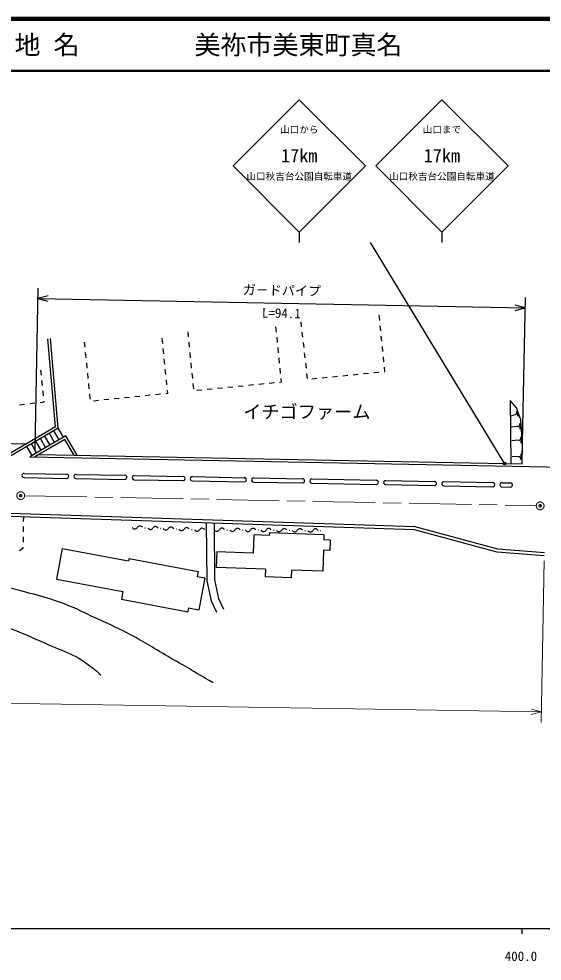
# Model space of a CAD drawing. Units: millimetres, scale not verified. Extents: x 40000 to 680000, y 20000 to 380000.
# Drawn here: x 371208 to 471927, y 198715 to 380000 of the extents above; entities that cross this region are included whole.
import ezdxf
from ezdxf.enums import TextEntityAlignment as Align

# ---------------------------------------------------------------- set-up
doc = ezdxf.new("R2010")
doc.units = ezdxf.units.MM
doc.header["$LTSCALE"] = 1000
doc.header["$PDMODE"] = 32
doc.header["$PDSIZE"] = 500
doc.linetypes.add('CHAIN', pattern=[18.5, 12, -1.5, 3.5, -1.5])
for name, color, linetype, lineweight in [('M-BGD', 7, 'Continuous', 25), ('M-BMK', 2, 'CHAIN', 13), ('M-STR-HTXT', 7, 'Continuous', 13), ('M-STR-STRC', 7, 'Continuous', 25), ('M-TTL', 2, 'Continuous', 140), ('M-TTL-BAND', 7, 'Continuous', 25), ('M-TTL-LINE', 7, 'Continuous', 50)]:
    doc.layers.add(name, color=color, linetype=linetype, lineweight=lineweight)
doc.layers.add('M-TTL-TXT', color=7, linetype='Continuous')
doc.styles.add('@ＭＳ ゴシック', font='')
doc.styles.add('ＭＳ ゴシック', font='')
doc.styles.get('@ＭＳ ゴシック').set_extended_font_data('@MS Gothic')
doc.styles.get('ＭＳ ゴシック').set_extended_font_data('MS Gothic')

msp = doc.modelspace()

# ---------------------------------------------------------------- linework, layer by layer
at = {"layer": 'M-BGD'}
for p, q in [((440672, 321966), (440573, 322961)), ((425460, 321724), (425574, 320731)), ((440871, 319976), (440772, 320971)), ((403705, 319791), (403805, 318796)), ((420795, 319737), (420696, 320732)), ((425688, 319737), (425802, 318744)), ((378279, 301527), (376789, 318432)), ((378804, 301255), (377288, 318476)), ((383805, 317801), (383904, 316806)), ((398905, 317548), (398805, 318543)), ((403904, 317801), (404004, 316806)), ((420994, 317747), (420895, 318742)), ((425916, 317750), (426029, 316757)), ((441070, 317986), (440971, 318981)), ((384004, 315811), (384103, 314816)), ((399104, 315558), (399004, 316553)), ((404103, 315811), (404203, 314816)), ((421193, 315757), (421094, 316752)), ((426143, 315763), (426257, 314770)), ((441269, 315996), (441170, 316991)), ((384203, 313821), (384302, 312826)), ((399303, 313568), (399203, 314563)), ((404302, 313821), (404402, 312826)), ((421393, 313767), (421293, 314762)), ((426371, 313776), (426485, 312783)), ((441468, 314006), (441369, 315001)), ((375548, 311441), (375439, 312435)), ((384402, 311831), (384501, 310836)), ((399502, 311578), (399402, 312573)), ((404501, 311831), (404601, 310836)), ((421592, 311777), (421492, 312772)), ((437537, 311740), (438532, 311840)), ((439527, 311939), (440522, 312039)), ((441517, 312138), (441654, 312152)), ((441654, 312152), (441568, 313011)), ((375766, 309452), (375657, 310447)), ((399701, 309588), (399601, 310583)), ((419388, 309925), (420383, 310025)), ((421378, 310124), (421753, 310162)), ((421753, 310162), (421691, 310782)), ((426599, 311789), (426713, 310796)), ((427587, 310745), (428582, 310845)), ((429577, 310944), (430572, 311044)), ((431567, 311143), (432562, 311243)), ((433557, 311342), (434552, 311442)), ((435547, 311541), (436542, 311641)), ((375984, 307464), (375875, 308458)), ((384601, 309841), (384700, 308845)), ((399862, 307973), (399800, 308593)), ((404700, 309841), (404800, 308845)), ((405457, 308532), (406452, 308632)), ((407447, 308731), (408442, 308831)), ((409437, 308930), (410432, 309030)), ((411428, 309129), (412423, 309229)), ((413418, 309328), (414413, 309428)), ((415408, 309527), (416403, 309627)), ((417398, 309726), (418393, 309826)), ((376113, 306296), (376093, 306470)), ((384800, 307850), (384899, 306855)), ((385557, 306542), (386552, 306642)), ((387547, 306741), (388542, 306841)), ((389537, 306940), (390532, 307040)), ((391527, 307139), (392522, 307239)), ((393517, 307338), (394512, 307438)), ((395507, 307537), (396502, 307637)), ((397497, 307736), (398492, 307836)), ((399487, 307935), (399862, 307973)), ((466987, 305191), (465752, 306569)), ((465752, 306569), (465888, 294429)), ((371317, 305770), (372311, 305879)), ((373305, 305988), (374299, 306097)), ((375293, 306206), (376113, 306296)), ((467795, 302863), (466987, 305191)), ((466663, 303823), (465863, 303546)), ((466673, 303793), (466652, 303853)), ((466943, 303787), (466860, 304025)), ((467305, 303511), (466974, 304466)), ((468156, 298112), (467795, 302863)), ((378279, 301527), (368544, 295832)), ((378804, 301255), (369502, 295813)), ((379814, 299529), (378804, 301255)), ((467104, 301543), (466024, 301461)), ((467106, 301509), (467101, 301576)), ((467383, 301429), (467362, 301698)), ((467682, 301046), (467600, 302121)), ((380246, 299781), (373334, 295738)), ((376362, 297509), (375352, 299235)), ((377225, 298014), (376215, 299740)), ((378088, 298519), (377078, 300245)), ((378951, 299024), (377941, 300750)), ((382423, 296061), (380246, 299781)), ((467885, 298386), (467798, 299530)), ((347092, 298752), (372680, 298251)), ((373772, 295994), (372762, 297721)), ((374635, 296499), (373626, 298226)), ((380067, 299097), (374293, 295719)), ((375499, 297004), (374489, 298731)), ((381837, 296072), (380067, 299097)), ((467269, 298914), (466088, 298824)), ((467272, 298878), (467266, 298950)), ((467566, 298793), (467544, 299079)), ((468083, 294386), (468156, 298112)), ((373334, 295738), (485293, 293549)), ((375120, 296203), (468083, 294386)), ((467305, 295764), (466123, 295787)), ((467304, 295729), (467306, 295798)), ((467580, 295620), (467585, 295897)), ((467849, 295198), (467871, 296308)), ((372223, 292559), (380422, 292399)), ((382222, 292364), (391620, 292180)), ((393419, 292145), (402818, 291961)), ((404617, 291926), (414615, 291730)), ((372208, 291759), (380406, 291599)), ((382206, 291564), (391604, 291380)), ((393404, 291345), (402802, 291161)), ((404602, 291126), (414600, 290931)), ((416399, 290895), (425798, 290712)), ((416415, 291695), (425813, 291511)), ((427597, 290676), (439995, 290434)), ((427613, 291476), (440010, 291234)), ((441795, 290399), (451193, 290215)), ((441810, 291199), (451208, 291015)), ((452992, 290180), (462391, 289996)), ((453008, 290980), (462406, 290796)), ((464206, 290761), (465806, 290730)), ((464190, 289961), (465790, 289930)), ((371495, 284772), (270006, 286256)), ((371481, 284172), (270146, 285654)), ((447461, 282287), (371495, 284772)), ((447372, 281689), (371481, 284172)), ((372135, 283327), (372145, 284150)), ((407285, 283001), (407396, 271901)), ((408785, 282952), (408894, 272065)), ((372108, 281327), (372121, 282327)), ((395459, 282103), (395559, 282099)), ((398458, 281995), (398557, 281991)), ((401456, 281887), (401556, 281883)), ((404454, 281779), (404554, 281775)), ((411247, 281712), (411347, 281711)), ((414247, 281688), (414347, 281688)), ((417247, 281665), (417347, 281664)), ((419424, 281103), (419408, 280603)), ((429919, 280759), (419424, 281103)), ((420247, 281642), (420347, 281641)), ((423247, 281618), (423347, 281618)), ((426247, 281595), (426347, 281594)), ((429247, 281572), (429347, 281571)), ((463278, 277381), (447372, 281689)), ((463380, 277975), (447461, 282287)), ((372082, 279328), (372095, 280327)), ((416409, 280701), (416295, 277203)), ((419408, 280603), (416409, 280701)), ((429919, 280759), (429886, 279760)), ((431135, 279719), (429886, 279760)), ((431135, 279719), (431070, 277720)), ((371343, 277705), (372067, 278211)), ((372067, 278211), (372069, 278328)), ((379556, 278124), (378445, 272227)), ((379556, 278124), (392331, 275717)), ((409299, 277432), (409201, 274433)), ((416295, 277203), (409299, 277432)), ((429821, 277761), (429690, 273763)), ((431070, 277720), (429821, 277761)), ((472324, 276700), (463278, 277381)), ((472369, 277299), (463380, 277975)), ((392424, 276208), (392331, 275717)), ((392424, 276208), (405690, 273709)), ((418696, 274123), (409201, 274433)), ((418696, 274123), (418647, 272624)), ((423693, 273959), (423644, 272460)), ((429690, 273763), (423693, 273959)), ((378445, 272227), (391220, 269820)), ((405690, 273709), (405505, 272726)), ((405505, 272726), (406979, 272448)), ((406979, 272448), (405822, 266306)), ((408894, 272065), (409653, 268490)), ((423644, 272460), (418647, 272624)), ((407396, 271901), (408220, 268015)), ((391220, 269820), (390942, 268346)), ((390942, 268346), (403718, 265939)), ((409653, 268490), (410584, 266463)), ((403857, 266676), (403718, 265939)), ((403857, 266676), (405822, 266306)), ((408220, 268015), (409221, 265837))]:
    msp.add_line(p, q, dxfattribs=at)
for centre, radius, start, end in [((372216, 292159), 400, 88.87992, 268.88008), ((380414, 291999), 400, 268.87975, 88.87992), ((382214, 291964), 400, 88.87992, 268.88009), ((391612, 291780), 400, 268.87976, 88.87992), ((393412, 291745), 400, 88.87992, 268.88008), ((402810, 291561), 400, 268.87992, 88.87992), ((404609, 291526), 400, 88.87992, 268.8801), ((414608, 291331), 400, 268.87973, 88.87992), ((416407, 291295), 400, 88.87992, 268.88012), ((425805, 291112), 400, 268.87992, 88.87992), ((427605, 291076), 400, 88.87992, 268.88013), ((440003, 290834), 400, 268.87992, 88.87992), ((441802, 290799), 400, 88.87992, 268.88012), ((451201, 290615), 400, 268.87992, 88.87992), ((453000, 290580), 400, 88.87992, 268.88013), ((462398, 290396), 400, 268.87974, 88.87992), ((464198, 290361), 400, 88.87992, 268.87992), ((465798, 290330), 400, 268.87971, 88.87992), ((393520, 282440), 567, 206.01046, 329.86548), ((394501, 281871), 567, 26.01046, 149.86548), ((396518, 282332), 567, 206.01046, 329.86548), ((397499, 281763), 567, 26.01046, 149.86548), ((399516, 282224), 567, 206.01046, 329.86548), ((400497, 281655), 567, 26.01046, 149.86548), ((402515, 282116), 567, 206.01046, 329.86548), ((403495, 281547), 567, 26.01046, 149.86548), ((405513, 282008), 567, 206.01046, 329.86548), ((406493, 281439), 567, 26.01046, 149.86548), ((409300, 281993), 567, 207.62752, 331.48255), ((410295, 281452), 567, 27.62752, 151.48255), ((412300, 281970), 567, 207.62752, 331.48255), ((413295, 281429), 567, 27.62752, 151.48255), ((415299, 281947), 567, 207.62752, 331.48255), ((416295, 281406), 567, 27.62752, 151.48255), ((418299, 281924), 567, 207.62752, 331.48255), ((419295, 281382), 567, 27.62752, 151.48255), ((421299, 281900), 567, 207.62752, 331.48255), ((422295, 281359), 567, 27.62752, 151.48255), ((424299, 281877), 567, 207.62752, 331.48255), ((425295, 281336), 567, 27.62752, 151.48255), ((427299, 281854), 567, 207.62752, 331.48255), ((428295, 281313), 567, 27.62752, 151.48255)]:
    msp.add_arc(centre, radius, start, end, dxfattribs=at)
for points, knots in [([(408604, 252278), (404397, 254741), (403335, 255364), (399946, 257323), (396889, 259089), (395241, 260197), (392106, 261822), (389726, 263056), (388332, 263623), (385902, 264754), (383752, 265754), (382592, 266422), (380380, 267276), (376044, 268950), (373445, 269398), (368961, 270617), (366075, 271401), (364446, 271798), (361530, 272457), (359405, 272937), (358242, 273387), (356076, 273616), (354567, 273776), (353997, 273806), (352196, 273796)], [0, 0, 0, 0, 1, 1, 1, 2, 2, 2, 3, 3, 3, 4, 4, 4, 5, 5, 5, 6, 6, 6, 7, 7, 7, 8, 8, 8, 8]), ([(344391, 265814), (347433, 266065), (348288, 266127), (350792, 266185), (353615, 266252), (355225, 266459), (358019, 266049), (361873, 265484), (363953, 264675), (367631, 263390), (370789, 262287), (372544, 261605), (375574, 260186), (379326, 258428), (381803, 257990), (385050, 255414), (385819, 254803), (386153, 254584), (386959, 253778)], [0, 0, 0, 0, 1, 1, 1, 2, 2, 2, 3, 3, 3, 4, 4, 4, 5, 5, 5, 6, 6, 6, 6])]:
    msp.add_open_spline(points, degree=3, knots=knots, dxfattribs=at)
at = {"layer": 'M-BMK'}
msp.add_line((372314, 288257), (470795, 286331), dxfattribs=at)
for centre in [(371564, 288271), (471545, 286317)]:
    msp.add_circle(centre, 750, dxfattribs=at)
for p in [(371564, 288271), (471545, 286317)]:
    msp.add_point(p, dxfattribs=at)
at = {"layer": 'M-STR-HTXT'}
for p, q in [((472337, 275700), (471730, 244655)), ((241045, 250428), (471770, 246655)), ((469829, 246169), (471770, 246655)), ((471770, 246655), (469846, 247204))]:
    msp.add_line(p, q, dxfattribs=at)
at = {"layer": 'M-STR-STRC'}
for p, q in [((412447, 351694), (425175, 364422)), ((425175, 364422), (437902, 351694)), ((439902, 351694), (452630, 364422)), ((452630, 364422), (465358, 351694)), ((425175, 338966), (412447, 351694)), ((437902, 351694), (425175, 338966)), ((452630, 338966), (439902, 351694)), ((465358, 351694), (452630, 338966)), ((425175, 338966), (425175, 336966)), ((452630, 338966), (452630, 336966)), ((464606, 294580), (438902, 336966)), ((374322, 297219), (374928, 328213)), ((376830, 326693), (374889, 326214)), ((468103, 295386), (468709, 326380)), ((374889, 326214), (468670, 324380)), ((374889, 326214), (376810, 325658)), ((468670, 324380), (466748, 324935)), ((466728, 323900), (468670, 324380))]:
    msp.add_line(p, q, dxfattribs=at)
for radius in [150, 120, 90, 60, 30]:
    msp.add_circle((464684, 294452), radius, dxfattribs=at)
msp.add_point((464684, 294452), dxfattribs=at)
at = {"layer": 'M-TTL'}
msp.add_line((680000, 380000), (40000, 380000), dxfattribs=at)
at = {"layer": 'M-TTL-BAND'}
for p, q in [((40000, 205000), (579000, 205000)), ((468000, 205000), (468000, 204000))]:
    msp.add_line(p, q, dxfattribs=at)
at = {"layer": 'M-TTL-LINE'}
msp.add_line((40000, 370000), (680000, 370000), dxfattribs=at)

# ---------------------------------------------------------------- texts
at = {"layer": 'M-BGD', "style": 'ＭＳ ゴシック'}
msp.add_text('イチゴファーム', height=2566, dxfattribs=at).set_placement((426640, 304408), align=Align.MIDDLE_CENTER)
at = {"layer": 'M-STR-STRC', "style": 'ＭＳ ゴシック'}
for s, height, p in [('山口から', 1320, (425175, 358694)), ('山口まで', 1320, (452630, 358694)), ('17km', 2566, (425175, 353694)), ('17km', 2566, (452630, 353694)), ('山口秋吉台公園自転車道', 1320, (425175, 349694)), ('山口秋吉台公園自転車道', 1320, (452630, 349694))]:
    msp.add_text(s, height=height, dxfattribs=at).set_placement(p, align=Align.MIDDLE_CENTER)
msp.add_text('ガ－ドパイプ', height=1833, rotation=358.88, dxfattribs=at).set_placement((421799, 326297), align=Align.BOTTOM_CENTER)
at = {"layer": 'M-STR-STRC', "style": '@ＭＳ ゴシック'}
msp.add_text('L=94.1', height=1833, rotation=358.88, dxfattribs=at).set_placement((421760, 324297), align=Align.TOP_CENTER)
at = {"layer": 'M-TTL-BAND', "style": 'ＭＳ ゴシック'}
msp.add_text('400.0', height=1833, dxfattribs=at).set_placement((467844, 198195), align=Align.BOTTOM_CENTER)
at = {"layer": 'M-TTL-TXT', "style": 'ＭＳ ゴシック'}
for s, p in [('地 名', (370380, 375000)), ('美祢市美東町真名', (405024, 375000))]:
    msp.add_text(s, height=3666, dxfattribs=at).set_placement(p, align=Align.MIDDLE_LEFT)

doc.saveas('drawing.dxf')
